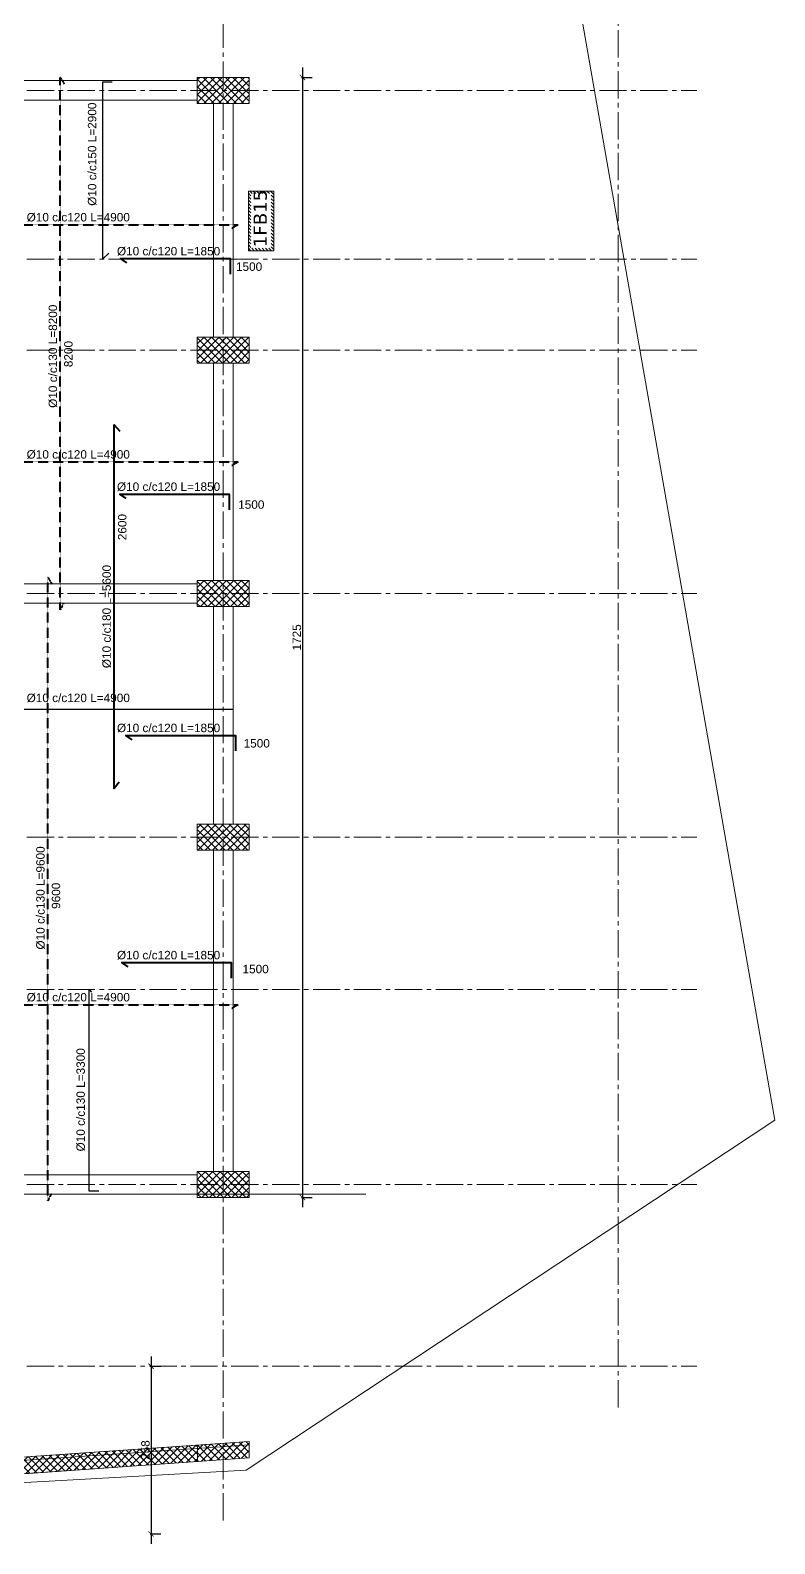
# Model space of a CAD drawing. Header units: inches. Extents: x -26151 to 62940, y -10194 to 246332.
# Drawn here: x -23915 to -22768, y 116363 to 118694 of the extents above; entities that cross this region are included whole.
import ezdxf

# ---------------------------------------------------------------- set-up
doc = ezdxf.new("R2010")
doc.units = ezdxf.units.IN
doc.header["$LTSCALE"] = 0.7
doc.header["$MEASUREMENT"] = 0
for name, pattern in [('ACAD_ISO10W100', [18, 12, -3, 0, -3]), ('CENTER2', [1.125, 0.75, -0.125, 0.125, -0.125]), ('DASHED2', [0.375, 0.25, -0.125])]:
    doc.linetypes.add(name, pattern=pattern)
doc.layers.get('0').update_dxf_attribs({"lineweight": 13})
doc.layers.get('Defpoints').update_dxf_attribs({"lineweight": 5})
for name, color, linetype, lineweight in [('axis', 254, 'ACAD_ISO10W100', 9), ('BEAM', 5, 'Continuous', 0), ('COLUMN', 4, 'Continuous', 20), ('hach', 9, 'Continuous', 9), ('hach 1', 254, 'Continuous', 9), ('hatch', 9, 'Continuous', 9), ('TEXT', 3, 'Continuous', 25), ('top renforcment', 7, 'Continuous', 40)]:
    doc.layers.add(name, color=color, linetype=linetype, lineweight=lineweight)
doc.styles.add('romanc', font='verdana.ttf', dxfattribs={"height": 250})
doc.styles.get("Standard").update_dxf_attribs({"font": 'arial.ttf', "height": 13})
doc.dimstyles.get("Standard").update_dxf_attribs({"dimtxt": 13, "dimasz": 5, "dimexe": 0.18, "dimexo": 0.0625, "dimgap": 6, "dimtad": 1, "dimdec": 0, "dimlfac": 10, "dimzin": 0, "dimdsep": 46, "dimtxsty": 'Standard', "dimblk": 'ARCHTICK', "dimcen": 0.09, "dimse1": 1, "dimse2": 1, "dimclrd": 1, "dimclre": 7, "dimclrt": 3, "dimadec": 0, "dimazin": 0, "dimtfac": 1, "dimtdec": 0, "dimtix": 1, "dimtofl": 0, "dimtmove": 0, "dimatfit": 3, "dimldrblk": 'ARCHTICK', "dimfxl": 0, "dimtolj": 1, "dimtzin": 0, "dimarcsym": 0})
doc.dimstyles.new('STANDARD$0', dxfattribs={"dimscale": 0, "dimtxt": 50, "dimasz": 8, "dimexe": 15, "dimexo": 0.0625, "dimgap": 2, "dimtad": 1, "dimdec": 0, "dimzin": 0, "dimdsep": 46, "dimtxsty": 'Standard', "dimblk1": 'ARCHTICK', "dimblk2": 'ARCHTICK', "dimsah": 1, "dimcen": 0.09, "dimdle": 15, "dimclrd": 3, "dimclre": 3, "dimclrt": 3, "dimazin": 0, "dimtfac": 1, "dimtdec": 0, "dimtofl": 0, "dimtmove": 1, "dimatfit": 3, "dimldrblk": 'ARCHTICK', "dimfxl": 0, "dimtolj": 1, "dimtzin": 0, "dimarcsym": 0})

# ---------------------------------------------------------------- blocks, each defined once
blk = doc.blocks.new('*D1518')
at = {"layer": 'Defpoints', "color": 0, "transparency": 16777216}
for p in [(-24109.5, 118394.2), (-23594.4, 118394.2, -38935.3), (-23594.4, 118392.5)]:
    blk.add_point(p, dxfattribs=at)
at = {"layer": 'TEXT', "color": 3, "transparency": 16777216, "insert": (-23840.8, 118405.5), "char_height": 13, "attachment_point": 5}
blk.add_mtext('\\A1;%%C10 c/c120 L=4900', dxfattribs=at)
blk = doc.blocks.new('_ArchTick')
at = {"color": 0, "linetype": 'ByBlock', "lineweight": 0, "const_width": 0.15}
blk.add_lwpolyline([(-0.5, -0.5), (0.5, 0.5)], dxfattribs=at)
blk = doc.blocks.new('*D1520')
at = {"layer": 'Defpoints', "color": 0, "transparency": 16777216}
for p in [(-24109.5, 118028.9), (-23594.4, 118028.9, -38935.3), (-23594.4, 118027.2)]:
    blk.add_point(p, dxfattribs=at)
at = {"layer": 'TEXT', "color": 3, "transparency": 16777216, "insert": (-23840.8, 118040.2), "char_height": 13, "attachment_point": 5}
blk.add_mtext('\\A1;%%C10 c/c120 L=4900', dxfattribs=at)
blk = doc.blocks.new('*D1523')
at = {"layer": 'Defpoints', "color": 0, "transparency": 16777216}
for p in [(-24109.5, 117653.9), (-23594.4, 117653.9, -38935.3), (-23594.4, 117652.2)]:
    blk.add_point(p, dxfattribs=at)
at = {"layer": 'TEXT', "color": 3, "transparency": 16777216, "insert": (-23840.8, 117665.2), "char_height": 13, "attachment_point": 5}
blk.add_mtext('\\A1;%%C10 c/c120 L=4900', dxfattribs=at)
blk = doc.blocks.new('*D1526')
at = {"layer": 'Defpoints', "color": 0, "transparency": 16777216}
for p in [(-24109.5, 117192.9), (-23594.4, 117192.9, -38935.3), (-23594.4, 117191.2)]:
    blk.add_point(p, dxfattribs=at)
at = {"layer": 'TEXT', "color": 3, "transparency": 16777216, "insert": (-23840.8, 117204.2), "char_height": 13, "attachment_point": 5}
blk.add_mtext('\\A1;%%C10 c/c120 L=4900', dxfattribs=at)
blk = doc.blocks.new('*D1538')
at = {"layer": 'Defpoints', "color": 0, "transparency": 16777216}
for p in [(-23760.4, 118086.1, -26473), (-23760.4, 118086.1), (-23760.4, 117826.1, -26473)]:
    blk.add_point(p, dxfattribs=at)
at = {"layer": 'TEXT', "color": 3, "transparency": 16777216, "insert": (-23773, 117928.5), "char_height": 13, "attachment_point": 5, "rotation": 90}
blk.add_mtext('\\A1;2600', dxfattribs=at)
blk = doc.blocks.new('*D1539')
at = {"layer": 'Defpoints', "color": 0, "transparency": 16777216}
for p in [(-23785.6, 118086.1, 13922.4), (-23783.9, 118086.1), (-23785.6, 117526.1)]:
    blk.add_point(p, dxfattribs=at)
at = {"layer": 'TEXT', "color": 3, "transparency": 16777216, "insert": (-23796.9, 117790.7), "char_height": 13, "attachment_point": 5, "rotation": 90}
blk.add_mtext('\\A1;%%C10 c/c180 L=5600', dxfattribs=at)
blk = doc.blocks.new('*D1556')
at = {"layer": 'Defpoints', "color": 0, "transparency": 16777216}
for p in [(-23862.4, 117851.1, -59863), (-23862.4, 117851.1), (-23862.4, 116891.1, -59863)]:
    blk.add_point(p, dxfattribs=at)
at = {"layer": 'TEXT', "color": 3, "transparency": 16777216, "insert": (-23875, 117360.6), "char_height": 13, "attachment_point": 5, "rotation": 90}
blk.add_mtext('\\A1;9600', dxfattribs=at)
blk = doc.blocks.new('*D1557')
at = {"layer": 'Defpoints', "color": 0, "transparency": 16777216}
for p in [(-23887.5, 117851.1, -19467.6), (-23885.8, 117851.1), (-23887.5, 116891, -40395.4)]:
    blk.add_point(p, dxfattribs=at)
at = {"layer": 'TEXT', "color": 3, "transparency": 16777216, "insert": (-23898.8, 117357.3), "char_height": 13, "attachment_point": 5, "rotation": 90}
blk.add_mtext('\\A1;%%C10 c/c130 L=9600', dxfattribs=at)
blk = doc.blocks.new('*D1562')
at = {"layer": 'Defpoints', "color": 0, "transparency": 16777216}
for p in [(-23843.3, 118621.1, -59863), (-23843.3, 118621.1), (-23843.3, 117801.1, -59863)]:
    blk.add_point(p, dxfattribs=at)
at = {"layer": 'TEXT', "color": 3, "transparency": 16777216, "insert": (-23855.9, 118195), "char_height": 13, "attachment_point": 5, "rotation": 90}
blk.add_mtext('\\A1;8200', dxfattribs=at)
blk = doc.blocks.new('*D1563')
at = {"layer": 'Defpoints', "color": 0, "transparency": 16777216}
for p in [(-23868.4, 118621.1, -19467.6), (-23866.7, 118621.1), (-23868.4, 117801, -40395.4)]:
    blk.add_point(p, dxfattribs=at)
at = {"layer": 'TEXT', "color": 3, "transparency": 16777216, "insert": (-23879.7, 118191.6), "char_height": 13, "attachment_point": 5, "rotation": 90}
blk.add_mtext('\\A1;%%C10 c/c130 L=8200', dxfattribs=at)
blk = doc.blocks.new('*D1580')
at = {"layer": 'Defpoints', "color": 0, "transparency": 16777216}
for p in [(-23767.5, 118341.9, 13009.9), (-23582.4, 118341.9), (-23582.4, 118340.2)]:
    blk.add_point(p, dxfattribs=at)
at = {"layer": 'TEXT', "color": 3, "transparency": 16777216, "insert": (-23701.7, 118353.2), "char_height": 13, "attachment_point": 5}
blk.add_mtext('\\A1;%%C10 c/c120 L=1850', dxfattribs=at)
blk = doc.blocks.new('*D1582')
at = {"layer": 'Defpoints', "color": 0, "transparency": 16777216}
for p in [(-23767.5, 117979.2, 13009.9), (-23582.4, 117979.2), (-23582.4, 117977.5)]:
    blk.add_point(p, dxfattribs=at)
at = {"layer": 'TEXT', "color": 3, "transparency": 16777216, "insert": (-23701.7, 117990.5), "char_height": 13, "attachment_point": 5}
blk.add_mtext('\\A1;%%C10 c/c120 L=1850', dxfattribs=at)
blk = doc.blocks.new('*D1586')
at = {"layer": 'Defpoints', "color": 0, "transparency": 16777216}
for p in [(-23767.5, 117607.6, 13009.9), (-23582.4, 117607.6), (-23582.4, 117605.9)]:
    blk.add_point(p, dxfattribs=at)
at = {"layer": 'TEXT', "color": 3, "transparency": 16777216, "insert": (-23701.7, 117618.9), "char_height": 13, "attachment_point": 5}
blk.add_mtext('\\A1;%%C10 c/c120 L=1850', dxfattribs=at)
blk = doc.blocks.new('*D1588')
at = {"layer": 'Defpoints', "color": 0, "transparency": 16777216}
for p in [(-23767.5, 117257.7, 13009.9), (-23582.4, 117257.7), (-23582.4, 117256)]:
    blk.add_point(p, dxfattribs=at)
at = {"layer": 'TEXT', "color": 3, "transparency": 16777216, "insert": (-23701.7, 117269), "char_height": 13, "attachment_point": 5}
blk.add_mtext('\\A1;%%C10 c/c120 L=1850', dxfattribs=at)
blk = doc.blocks.new('*D1610')
at = {"layer": 'Defpoints', "color": 0, "lineweight": 30, "transparency": 16777216}
for p in [(-23825.3, 117065.9), (-23825.3, 116890.9), (-23823.9, 116890.9)]:
    blk.add_point(p, dxfattribs=at)
at = {"layer": 'TEXT', "color": 3, "transparency": 16777216, "insert": (-23836.9, 117046.4), "char_height": 13, "attachment_point": 5, "rotation": 90}
blk.add_mtext('\\A1;%%C10 c/c130 L=3300', dxfattribs=at)
blk = doc.blocks.new('*D1611')
at = {"layer": 'Defpoints', "color": 0, "lineweight": 30, "transparency": 16777216}
for p in [(-23807.6, 118679.9, 13922.4), (-23806.2, 118679.9), (-23807.6, 118304.9)]:
    blk.add_point(p, dxfattribs=at)
at = {"layer": 'TEXT', "color": 3, "transparency": 16777216, "insert": (-23819.2, 118502.8), "char_height": 13, "attachment_point": 5, "rotation": 90}
blk.add_mtext('\\A1;%%C10 c/c150 L=2900', dxfattribs=at)
blk = doc.blocks.new('*D1612')
at = {"layer": 'Defpoints', "color": 0, "transparency": 16777216}
for p in [(-23654.1, 118316.9, -26473), (-23504.1, 118316.9, -40395.4), (-23504.1, 118316.9)]:
    blk.add_point(p, dxfattribs=at)
at = {"layer": 'TEXT', "color": 3, "transparency": 16777216, "insert": (-23577.7, 118329.5), "char_height": 13, "attachment_point": 5}
blk.add_mtext('\\A1;1500', dxfattribs=at)
blk = doc.blocks.new('*D1613')
at = {"layer": 'Defpoints', "color": 0, "transparency": 16777216}
for p in [(-23650.8, 117950.5, -26473), (-23500.8, 117950.5, -40395.4), (-23500.8, 117950.5)]:
    blk.add_point(p, dxfattribs=at)
at = {"layer": 'TEXT', "color": 3, "transparency": 16777216, "insert": (-23574.3, 117963.1), "char_height": 13, "attachment_point": 5}
blk.add_mtext('\\A1;1500', dxfattribs=at)
blk = doc.blocks.new('*D1614')
at = {"layer": 'Defpoints', "color": 0, "transparency": 16777216}
for p in [(-23642.4, 117582.7, -26473), (-23492.4, 117582.7, -40395.4), (-23492.4, 117582.7)]:
    blk.add_point(p, dxfattribs=at)
at = {"layer": 'TEXT', "color": 3, "transparency": 16777216, "insert": (-23565.9, 117595.4), "char_height": 13, "attachment_point": 5}
blk.add_mtext('\\A1;1500', dxfattribs=at)
blk = doc.blocks.new('*D1615')
at = {"layer": 'Defpoints', "color": 0, "transparency": 16777216}
for p in [(-23644, 117235, -26473), (-23494, 117235, -40395.4), (-23494, 117235)]:
    blk.add_point(p, dxfattribs=at)
at = {"layer": 'TEXT', "color": 3, "transparency": 16777216, "insert": (-23567.6, 117247.7), "char_height": 13, "attachment_point": 5}
blk.add_mtext('\\A1;1500', dxfattribs=at)
blk = doc.blocks.new('*D1625')
at = {"layer": 'Defpoints', "color": 0, "linetype": 'ByBlock', "transparency": 16777216}
for p in [(-23617.4, 118621.1), (-23617.4, 116896.1), (-23495.5, 116896.1)]:
    blk.add_point(p, dxfattribs=at)
at = {"layer": 'hach', "color": 3, "lineweight": -2, "transparency": 16777216}
for p, q in [((-23495.5, 118636.1), (-23495.5, 116881.1)), ((-23496.8, 118621.1), (-23480.5, 118621.1)), ((-23496.8, 116896.1), (-23480.5, 116896.1))]:
    blk.add_line(p, q, dxfattribs=at)
at = {"layer": 'hach', "color": 3, "linetype": 'ByBlock', "lineweight": -2, "transparency": 16777216, "xscale": 8, "yscale": 8, "zscale": 8}
for p, rotation in [((-23495.5, 118621.1), 90), ((-23495.5, 116896.1), 270)]:
    blk.add_blockref('_ArchTick', p, dxfattribs=dict(at, rotation=rotation))
at = {"layer": 'hach', "color": 3, "linetype": 'ByBlock', "lineweight": 15, "transparency": 16777216, "insert": (-23504.1, 117758.6), "char_height": 13, "attachment_point": 5, "rotation": 90}
blk.add_mtext('\\A1;1725', dxfattribs=at)
blk = doc.blocks.new('*D1621')
at = {"layer": 'Defpoints', "color": 0, "linetype": 'ByBlock', "transparency": 16777216}
for p in [(-25340.8, 116636.1), (-25339.6, 116377.7), (-23728.7, 116377.7)]:
    blk.add_point(p, dxfattribs=at)
at = {"layer": 'hach', "color": 3, "lineweight": -2, "transparency": 16777216}
for p, q in [((-23728.7, 116651.1), (-23728.7, 116362.7)), ((-23729.9, 116636.1), (-23713.7, 116636.1)), ((-23729.9, 116377.7), (-23713.7, 116377.7))]:
    blk.add_line(p, q, dxfattribs=at)
at = {"layer": 'hach', "color": 3, "linetype": 'ByBlock', "lineweight": -2, "transparency": 16777216, "xscale": 8, "yscale": 8, "zscale": 8}
for p, rotation in [((-23728.7, 116636.1), 90), ((-23728.7, 116377.7), 270)]:
    blk.add_blockref('_ArchTick', p, dxfattribs=dict(at, rotation=rotation))
at = {"layer": 'hach', "color": 3, "linetype": 'ByBlock', "transparency": 16777216, "insert": (-23737.3, 116506.9), "char_height": 13, "attachment_point": 5, "rotation": 90}
blk.add_mtext('\\A1;258', dxfattribs=at)

msp = doc.modelspace()

# ---------------------------------------------------------------- hatches: boundary and pattern name
at = {"layer": 'hach 1', "linetype": 'ByBlock'}
h = msp.add_hatch(dxfattribs=at)
h.set_pattern_fill('ANSI31', color=1, scale=30, angle=90, style=0)
h.set_pattern_definition([(135, (96099.3874, 130811.4942), (-2.65165043, -2.65165043), [])])
h.paths.add_polyline_path([(-23578.78, 118446.04), (-23578.78, 118354.1), (-23539.78, 118354.1), (-23539.78, 118446.04)])
h.paths.add_polyline_path([(-23574.78, 118442.04), (-23543.78, 118442.04), (-23543.78, 118358.1), (-23574.78, 118358.1)], flags=16)
at = {"layer": 'hatch', "ltscale": 0.5}
h = msp.add_hatch(dxfattribs=at)
h.set_pattern_fill('NET', color=1, scale=65, angle=45, style=0)
h.set_pattern_definition([(45, (-487257.631, -142612.6286), (-5.7452426, 5.7452426), []), (135, (-487257.631, -142612.6286), (-5.7452426, -5.7452426), [])])
h.paths.add_polyline_path([(-23657.44, 118621.08), (-23577.44, 118621.08), (-23577.44, 118581.08), (-23657.44, 118581.08)])
h = msp.add_hatch(dxfattribs=at)
h.set_pattern_fill('NET', color=1, scale=65, angle=225, style=0)
h.set_pattern_definition([(225, (440022.753, 379014.795), (5.7452426, -5.7452426), []), (315, (440022.753, 379014.795), (5.7452426, 5.7452426), [])])
h.paths.add_polyline_path([(-23577.44, 118181.08), (-23657.44, 118181.08), (-23657.44, 118221.08), (-23577.44, 118221.08)])
h = msp.add_hatch(dxfattribs=at)
h.set_pattern_fill('NET', color=1, scale=65, angle=225, style=0)
h.set_pattern_definition([(225, (440022.753, 378639.795), (5.7452426, -5.7452426), []), (315, (440022.753, 378639.795), (5.7452426, 5.7452426), [])])
h.paths.add_polyline_path([(-23577.44, 117806.08), (-23657.44, 117806.08), (-23657.44, 117846.08), (-23577.44, 117846.08)])
h = msp.add_hatch(dxfattribs=at)
h.set_pattern_fill('NET', color=1, scale=65, angle=225, style=0)
h.set_pattern_definition([(225, (440022.753, 377464.795), (5.7452426, -5.7452426), []), (315, (440022.753, 377464.795), (5.7452426, 5.7452426), [])])
h.paths.add_polyline_path([(-23577.44, 117431.08), (-23657.44, 117431.08), (-23657.44, 117471.08), (-23577.44, 117471.08)])
h = msp.add_hatch(dxfattribs=at)
h.set_pattern_fill('NET', color=1, scale=65, angle=45, style=0)
h.set_pattern_definition([(45, (-487257.631, -142697.6286), (-5.7452426, 5.7452426), []), (135, (-487257.631, -142697.6286), (-5.7452426, -5.7452426), [])])
h.paths.add_polyline_path([(-23657.44, 116936.08), (-23577.44, 116936.08), (-23577.44, 116896.08), (-23657.44, 116896.08)])
h = msp.add_hatch(dxfattribs=at)
h.set_pattern_fill('NET', color=1, scale=65, angle=45, style=0)
h.set_pattern_definition([(45, (-486835.287, -145623.91), (-5.7452426, 5.7452426), []), (135, (-486835.287, -145623.91), (-5.7452426, -5.7452426), [])])
h.paths.add_polyline_path([(-24029.55, 116488.89), (-23657.38, 116514.61), (-23657.23, 116489.46), (-24029.4, 116462.99)])
h = msp.add_hatch(dxfattribs=at)
h.set_pattern_fill('NET', color=1, scale=65, angle=45, style=0)
h.set_pattern_definition([(45, (-485737.631, -142697.6286), (-5.7452426, 5.7452426), []), (135, (-485737.631, -142697.6286), (-5.7452426, -5.7452426), [])])
h.paths.add_polyline_path([(-23657.38, 116514.61), (-23577.44, 116520.13), (-23577.44, 116495.13), (-23657.23, 116489.46)])

# ---------------------------------------------------------------- linework, layer by layer
at = {"layer": 'axis', "color": 1, "linetype": 'CENTER2', "ltscale": 80}
for p, q in [((-23617.44, 116398.51), (-23617.44, 119991.98)), ((-23009.44, 116572.65), (-23009.44, 119991.98)), ((-25495.14, 118601.08), (-22887.88, 118601.08)), ((-25495.14, 118341.08), (-22887.88, 118341.08)), ((-25495.14, 118201.08), (-22887.88, 118201.08)), ((-25495.14, 117826.08), (-22887.88, 117826.08)), ((-25495.14, 117451.08), (-22887.88, 117451.08)), ((-25495.14, 117216.08), (-22887.88, 117216.08)), ((-25495.14, 116916.08), (-22887.88, 116916.08)), ((-25495.14, 116636.08), (-22887.88, 116636.08))]:
    msp.add_line(p, q, dxfattribs=at)
at = {"layer": 'BEAM', "color": 1, "linetype": 'Continuous'}
for p, q in [((-24029.44, 118616.08), (-23657.44, 118616.08)), ((-24029.44, 118586.08), (-23657.44, 118586.08)), ((-23632.44, 118221.08), (-23632.44, 118581.08)), ((-23602.44, 118221.08), (-23602.44, 118581.08)), ((-23632.44, 117846.08), (-23632.44, 118181.08)), ((-23602.44, 117846.08), (-23602.44, 118181.08)), ((-24029.44, 117841.08), (-23657.44, 117841.08)), ((-24029.44, 117811.08), (-23657.44, 117811.08)), ((-23632.44, 117471.08), (-23632.44, 117806.08)), ((-23602.44, 117471.08), (-23602.44, 117806.08)), ((-23632.44, 116936.08), (-23632.44, 117431.08)), ((-23602.44, 116936.08), (-23602.44, 117431.08)), ((-24029.44, 116931.08), (-23657.44, 116931.08)), ((-24029.44, 116901.08), (-23657.44, 116901.08))]:
    msp.add_line(p, q, dxfattribs=at)
at = {"layer": 'COLUMN', "color": 1}
for p, q in [((-24029.55, 116488.89), (-23657.38, 116514.61)), ((-24029.4, 116462.99), (-23656.86, 116489.48))]:
    msp.add_line(p, q, dxfattribs=at)
for points in [[(-23657.44, 118621.08), (-23577.44, 118621.08), (-23577.44, 118581.08), (-23657.44, 118581.08)], [(-23577.44, 118181.08), (-23657.44, 118181.08), (-23657.44, 118221.08), (-23577.44, 118221.08)], [(-23577.44, 117806.08), (-23657.44, 117806.08), (-23657.44, 117846.08), (-23577.44, 117846.08)], [(-23577.44, 117431.08), (-23657.44, 117431.08), (-23657.44, 117471.08), (-23577.44, 117471.08)], [(-23657.44, 116936.08), (-23577.44, 116936.08), (-23577.44, 116896.08), (-23657.44, 116896.08)], [(-23657.38, 116514.61), (-23577.44, 116520.13), (-23577.44, 116495.13), (-23657.23, 116489.46)], [(-23657.38, 116514.61), (-23577.44, 116520.13), (-23577.44, 116495.13), (-23657.23, 116489.46)]]:
    msp.add_lwpolyline(points, close=True, dxfattribs=at)
at = {"layer": 'hach', "color": 2, "linetype": 'ByBlock'}
for p, q in [((-23803.35, 118613.77), (-23803.35, 118341.08)), ((-23803.35, 118613.77), (-23788.35, 118613.77)), ((-23823.9, 116905.92), (-23823.9, 117216.08)), ((-23823.9, 116905.92), (-23808.9, 116905.92))]:
    msp.add_line(p, q, dxfattribs=at)
at = {"layer": 'hach', "color": 1, "linetype": 'ByBlock'}
for p, q in [((-23602.44, 117647.52), (-24092.44, 117647.52)), ((-25340.95, 116901.08), (-23398.07, 116901.08))]:
    msp.add_line(p, q, dxfattribs=at)
at = {"layer": 'hach', "color": 1, "linetype": 'ByBlock', "lineweight": 30}
msp.add_line((-23602.44, 117647.52), (-24092.44, 117647.52), dxfattribs=at)
at = {"layer": 'hach', "color": 1, "linetype": 'ByBlock'}
for points in [[(-22768.08, 117014.98), (-23582.23, 116475.94), (-25366.44, 116376.18), (-25366.44, 119870.13), (-23267.88, 119870.04), (-22768.08, 117014.98)], [(-25492.43, 116386.9), (-25161.04, 116411.2), (-24709.1, 116451.12), (-24069.15, 116481.14), (-23577.09, 116515.14)], [(-25368.27, 116401.02), (-25163.45, 116416), (-24711.13, 116456.03), (-24070.41, 116486.07), (-23577.44, 116520.13)], [(-25366.44, 116376.08), (-25161.44, 116391.08), (-24709.44, 116431.08), (-24069.42, 116460.14), (-23577.44, 116495.13)]]:
    msp.add_lwpolyline(points, dxfattribs=at)
at = {"layer": 'hach', "color": 1, "linetype": 'ByBlock', "lineweight": 30}
for points in [[(-23788.35, 118613.77), (-23803.35, 118613.77), (-23803.35, 118341.08), (-23793.7, 118350.58)], [(-23808.9, 116905.92), (-23823.9, 116905.92), (-23823.9, 117211.53), (-23823.9, 117216.08), (-23820.23, 117212.35)]]:
    msp.add_lwpolyline(points, dxfattribs=at)
at = {"layer": 'hach 1', "color": 1, "linetype": 'ByBlock'}
msp.add_lwpolyline([(-23578.78, 118354.1), (-23578.78, 118446.04), (-23539.78, 118446.04), (-23539.78, 118354.1)], close=True, dxfattribs=at)
at = {"layer": 'top renforcment', "color": 1, "linetype": 'DASHED2', "ltscale": 2}
for points, elevation in [([(-23863.65, 117810.79), (-23868.46, 117801.05), (-23868.46, 118621.08), (-23862.64, 118611.34)], 34486.2), ([(-24099.73, 118389.43), (-24109.47, 118394.24), (-23594.44, 118394.24), (-23604.18, 118388.42)], -5909.18), ([(-24099.73, 118024.1), (-24109.47, 118028.91), (-23594.44, 118028.91), (-23604.18, 118023.09)], -5909.18), ([(-23882.75, 116900.79), (-23887.55, 116891.05), (-23887.55, 117851.08), (-23881.73, 117841.34)], 34486.2), ([(-24099.73, 117188.08), (-24109.47, 117192.88), (-23594.43, 117192.89), (-23604.18, 117187.07)], -5909.18)]:
    msp.add_lwpolyline(points, dxfattribs=dict(at, elevation=elevation))
at = {"layer": 'top renforcment', "color": 1}
for points in [[(-23765.95, 118335.29), (-23775.69, 118341.95), (-23606.88, 118341.95), (-23606.88, 118317.98)], [(-23767.21, 117972.55), (-23776.95, 117979.21), (-23608.14, 117979.21), (-23608.14, 117955.25)], [(-23757.73, 117600.94), (-23767.47, 117607.6), (-23598.66, 117607.6), (-23598.66, 117583.63)], [(-23764.17, 117251.03), (-23773.91, 117257.69), (-23605.1, 117257.69), (-23605.1, 117233.72)]]:
    msp.add_lwpolyline(points, dxfattribs=at)
at = {"layer": 'top renforcment', "color": 1, "elevation": 1096.17}
msp.add_lwpolyline([(-23777.73, 117535.83), (-23785.6, 117526.09), (-23785.6, 118086.09), (-23776.72, 118076.35)], dxfattribs=at)

# ---------------------------------------------------------------- texts
at = {"layer": 'TEXT', "color": 1, "style": 'romanc'}
msp.add_text('1FB15', height=20.4, rotation=90, dxfattribs=at).set_placement((-23550.35, 118359.48))

# ---------------------------------------------------------------- dimensions: what is measured, and where the dimension line sits
at = {"layer": 'hach', "color": 1, "linetype": 'ByBlock', "lineweight": 15}
dim = msp.add_linear_dim(base=(-23495.51, 116896.08), p1=(-23617.44, 118621.08), p2=(-23617.44, 116896.08), angle=90, dimstyle='STANDARD$0', override={"dimscale": 1, "dimfxl": 1.25}, dxfattribs=at)
dim.commit()
dim.dimension.update_dxf_attribs({"geometry": '*D1625', "text_midpoint": (-23504.14, 117758.58)})
at = {"layer": 'hach', "color": 1, "linetype": 'ByBlock'}
dim = msp.add_linear_dim(base=(-23728.66, 116377.68), p1=(-25340.85, 116636.08), p2=(-25339.62, 116377.68), angle=90, dimstyle='STANDARD$0', override={"dimscale": 1, "dimfxl": 1.25}, dxfattribs=at)
dim.commit()
dim.dimension.update_dxf_attribs({"geometry": '*D1621', "text_midpoint": (-23737.3, 116506.88)})
at = {"layer": 'TEXT', "color": 1}
for base, p1, p2, angle, text, dimstyle, override, picture, middle in [((-23806.2, 118679.87), (-23807.59, 118304.87), (-23807.59, 118679.87, 13922.4), 90, '%%C10 c/c150 L=2900', 'Standard', {"dimsd1": 1, "dimsd2": 1, "dimfxl": 0.1, "dimfxlon": 1}, '*D1611', (-23806.2, 118502.83)), ((-23866.73, 118621.08, 47496.06), (-23868.43, 117801.05, 7100.68), (-23868.43, 118621.08, 28028.42), 90, '%%C10 c/c130 L=<>', 'Standard', {"dimsd1": 1, "dimsd2": 1, "dimfxl": 0.1, "dimfxlon": 1}, '*D1563', (-23866.73, 118191.65, 47496.06)), ((-23783.87, 118086.09, 14106.02), (-23785.57, 117526.09, 14106.02), (-23785.57, 118086.09, 28028.42), 90, '%%C10 c/c180 L=<>', 'Standard', {"dimsd1": 1, "dimsd2": 1, "dimfxl": 0.1, "dimfxlon": 1}, '*D1539', (-23783.87, 117790.7, 14106.02)), ((-23885.83, 117851.08, 47496.06), (-23887.52, 116891.05, 7100.68), (-23887.52, 117851.08, 28028.42), 90, '%%C10 c/c130 L=<>', 'Standard', {"dimsd1": 1, "dimsd2": 1, "dimfxl": 0.1, "dimfxlon": 1}, '*D1557', (-23885.83, 117357.26, 47496.06)), ((-23823.9, 116890.92), (-23825.34, 117065.92), (-23825.34, 116890.92), 270, '%%C10 c/c130 L=3300', 'STANDARD$0', {"dimscale": 1, "dimtxt": 13, "dimasz": 5, "dimexe": 0.18, "dimgap": 6, "dimlfac": 10, "dimblk": 'ArchTick', "dimsah": 0, "dimdle": 0, "dimse1": 1, "dimse2": 1, "dimsd1": 1, "dimsd2": 1, "dimclrd": 1, "dimclre": 7, "dimadec": 0, "dimtix": 1, "dimtmove": 0, "dimfxl": 0.1}, '*D1610', (-23823.9, 117046.38))]:
    dim = msp.add_linear_dim(base=base, p1=p1, p2=p2, angle=angle, text=text, dimstyle=dimstyle, override=override, dxfattribs=at)
    dim.commit()
    dim.dimension.update_dxf_attribs({"geometry": picture, "text_midpoint": middle, "dimtype": 160})
for base, p1, p2, angle, picture, middle in [((-23843.26, 118621.08, 59863.02), (-23843.26, 117801.08), (-23843.26, 118621.08), 90, '*D1562', (-23843.26, 118194.97, 59863.02)), ((-23504.13, 118316.89), (-23654.13, 118316.89, -26472.98), (-23504.13, 118316.89, -40395.38), 360, '*D1612', (-23577.7, 118316.89)), ((-23760.4, 118086.09, 26472.98), (-23760.4, 117826.09), (-23760.4, 118086.09), 90, '*D1538', (-23760.4, 117928.5, 26472.98)), ((-23500.75, 117950.5), (-23650.75, 117950.5, -26472.98), (-23500.75, 117950.5, -40395.38), 360, '*D1613', (-23574.33, 117950.5)), ((-23862.36, 117851.08, 59863.02), (-23862.36, 116891.08), (-23862.36, 117851.08), 90, '*D1556', (-23862.36, 117360.58, 59863.02)), ((-23492.35, 117582.72), (-23642.35, 117582.72, -26472.98), (-23492.35, 117582.72, -40395.38), 360, '*D1614', (-23565.93, 117582.72)), ((-23494.02, 117235.02), (-23644.02, 117235.02, -26472.98), (-23494.02, 117235.02, -40395.38), 360, '*D1615', (-23567.59, 117235.02))]:
    dim = msp.add_linear_dim(base=base, p1=p1, p2=p2, angle=angle, dimstyle='Standard', override={"dimsd1": 1, "dimsd2": 1, "dimfxl": 0.1, "dimfxlon": 1}, dxfattribs=at)
    dim.commit()
    dim.dimension.update_dxf_attribs({"geometry": picture, "text_midpoint": middle, "dimtype": 161})
for base, p1, p2, text, picture, middle in [((-23594.44, 118392.51, 7100.68), (-24109.47, 118394.21, 7100.68), (-23594.44, 118394.21, -31834.6), '%%C10 c/c120 L=4900', '*D1518', (-23840.77, 118392.51, 7100.68)), ((-23582.44, 118340.22, 13009.85), (-23767.47, 118341.92, 26019.71), (-23582.44, 118341.92, 13009.85), '%%C10 c/c120 L=<>', '*D1580', (-23701.7, 118340.22, 13009.85)), ((-23594.44, 118027.18, 7100.68), (-24109.47, 118028.88, 7100.68), (-23594.44, 118028.88, -31834.6), '%%C10 c/c120 L=4900', '*D1520', (-23840.77, 118027.18, 7100.68)), ((-23582.44, 117977.49, 13009.85), (-23767.47, 117979.18, 26019.71), (-23582.44, 117979.18, 13009.85), '%%C10 c/c120 L=<>', '*D1582', (-23701.7, 117977.49, 13009.85)), ((-23594.43, 117652.18, 7100.68), (-24109.47, 117653.88, 7100.68), (-23594.43, 117653.88, -31834.6), '%%C10 c/c120 L=4900', '*D1523', (-23840.76, 117652.18, 7100.68)), ((-23582.44, 117605.87, 13009.85), (-23767.47, 117607.57, 26019.71), (-23582.44, 117607.57, 13009.85), '%%C10 c/c120 L=<>', '*D1586', (-23701.7, 117605.87, 13009.85)), ((-23582.44, 117255.96, 13009.85), (-23767.47, 117257.66, 26019.71), (-23582.44, 117257.66, 13009.85), '%%C10 c/c120 L=<>', '*D1588', (-23701.7, 117255.96, 13009.85)), ((-23594.43, 117191.16, 7100.68), (-24109.47, 117192.85, 7100.68), (-23594.43, 117192.85, -31834.6), '%%C10 c/c120 L=4900', '*D1526', (-23840.76, 117191.16, 7100.68))]:
    dim = msp.add_linear_dim(base=base, p1=p1, p2=p2, text=text, dimstyle='Standard', override={"dimsd1": 1, "dimsd2": 1, "dimfxl": 0.1, "dimfxlon": 1}, dxfattribs=at)
    dim.commit()
    dim.dimension.update_dxf_attribs({"geometry": picture, "text_midpoint": middle, "dimtype": 160})

doc.saveas('drawing.dxf')
